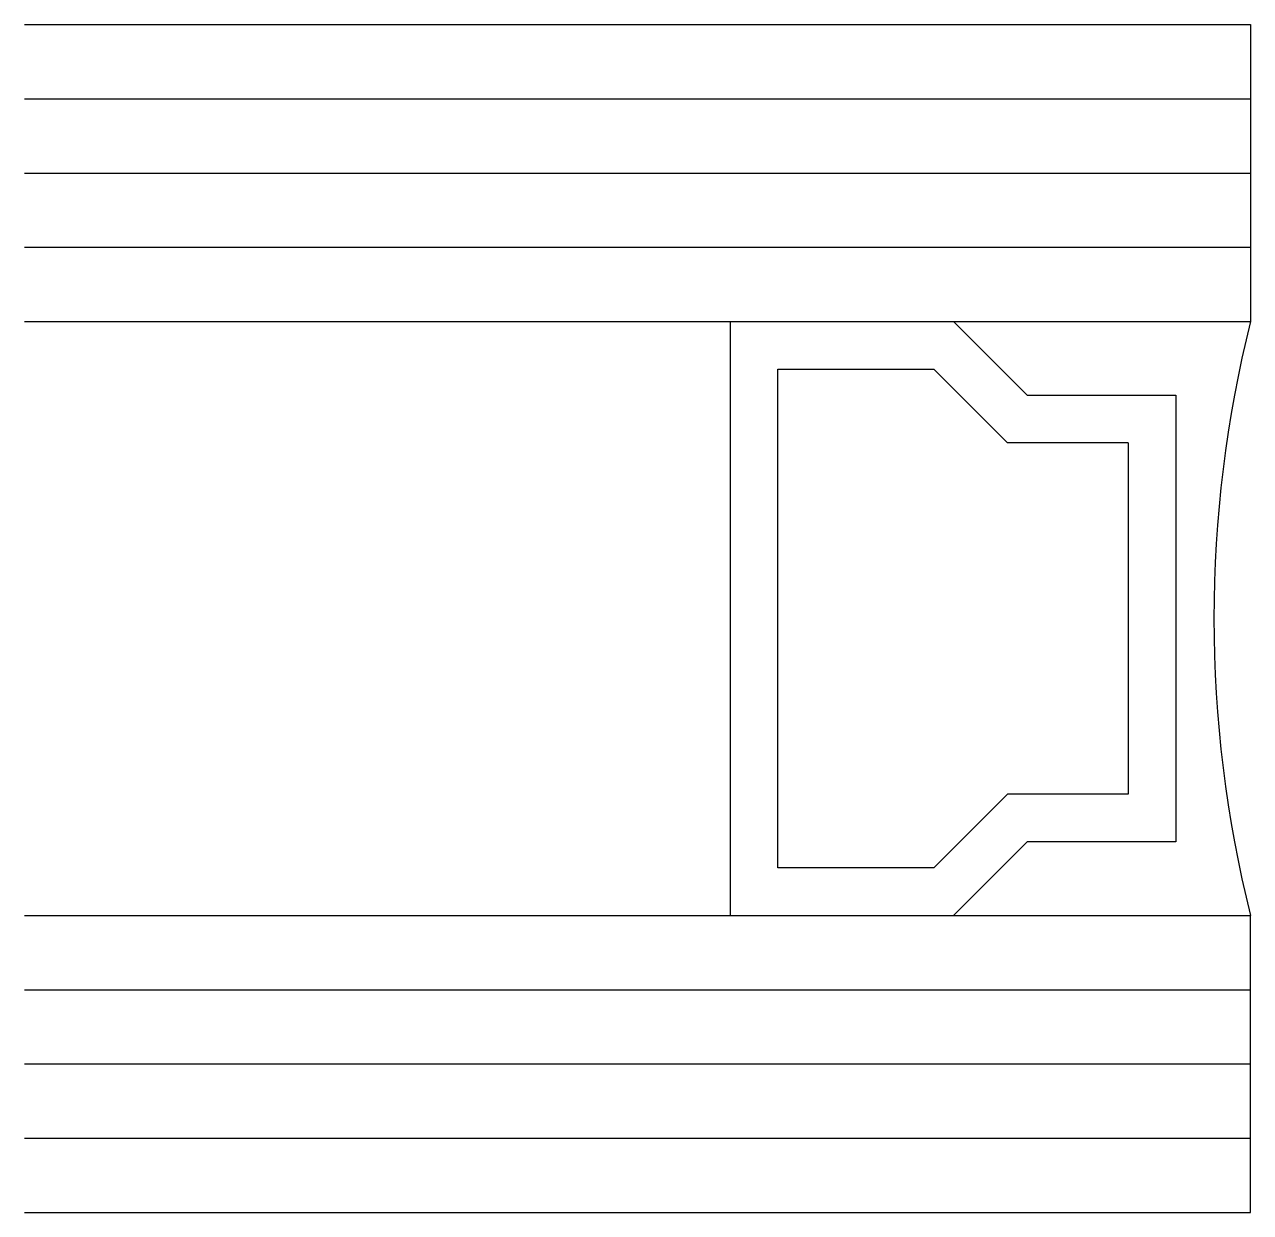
# Model space of a CAD drawing. Header units: inches. Extents: x 3.8 to 36.3, y 0.9 to 43.6.
# Drawn here: x 16.235 to 17.267, y 24.495 to 25.495 of the extents above; entities that cross this region are included whole.
import ezdxf

# ---------------------------------------------------------------- set-up
doc = ezdxf.new("R2010")
doc.units = ezdxf.units.IN
doc.header["$MEASUREMENT"] = 0
doc.layers.add('R-SWTS-DET1', color=1, linetype='Continuous')

msp = doc.modelspace()

# ---------------------------------------------------------------- linework, layer by layer
at = {"layer": 'R-SWTS-DET1'}
for p, q in [((16.23454, 25.49476), (17.26695, 25.49476)), ((17.26695, 25.49476), (17.26695, 25.24476)), ((16.23454, 25.43226), (17.26695, 25.43226)), ((16.23454, 25.36976), (17.26695, 25.36976)), ((16.23454, 25.30726), (17.26695, 25.30726)), ((16.23454, 25.24476), (17.26695, 25.24476)), ((16.82895, 24.74476), (16.82895, 25.24476)), ((17.07895, 25.18276), (17.01695, 25.24476)), ((16.86895, 25.20476), (17.00038, 25.20476)), ((16.86895, 24.78476), (16.86895, 25.20476)), ((17.00038, 25.20476), (17.06238, 25.14276)), ((17.07895, 25.18276), (17.20395, 25.18276)), ((17.20395, 25.18276), (17.20395, 24.80676)), ((17.16395, 25.14276), (17.06238, 25.14276)), ((17.16395, 25.14276), (17.16395, 24.84676)), ((17.06238, 24.84676), (17.00038, 24.78476)), ((17.16395, 24.84676), (17.06238, 24.84676)), ((17.07895, 24.80676), (17.01695, 24.74476)), ((17.20395, 24.80676), (17.07895, 24.80676)), ((17.00038, 24.78476), (16.86895, 24.78476)), ((16.23454, 24.74476), (17.26695, 24.74476)), ((17.26695, 24.49476), (17.26695, 24.74476)), ((16.23454, 24.68226), (17.26695, 24.68226)), ((16.23454, 24.61976), (17.26695, 24.61976)), ((16.23454, 24.55726), (17.26695, 24.55726)), ((16.23454, 24.49476), (17.26695, 24.49476))]:
    msp.add_line(p, q, dxfattribs=at)
msp.add_arc((18.26524, 24.99476), 1.02912, 165.94067, 194.05933, dxfattribs=at)

doc.saveas('drawing.dxf')
